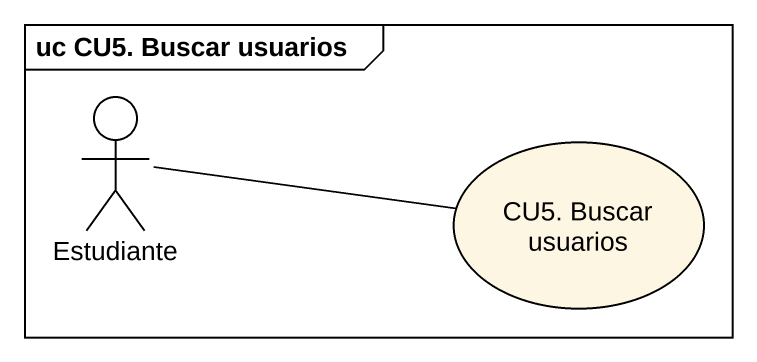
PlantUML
@startuml
mainframe uc CU5. Buscar usuarios
actor Estudiante
usecase "CU5. Buscar usuarios" as CU5_Buscar_usuarios
CU5_Buscar_usuarios -left- Estudiante
@enduml
